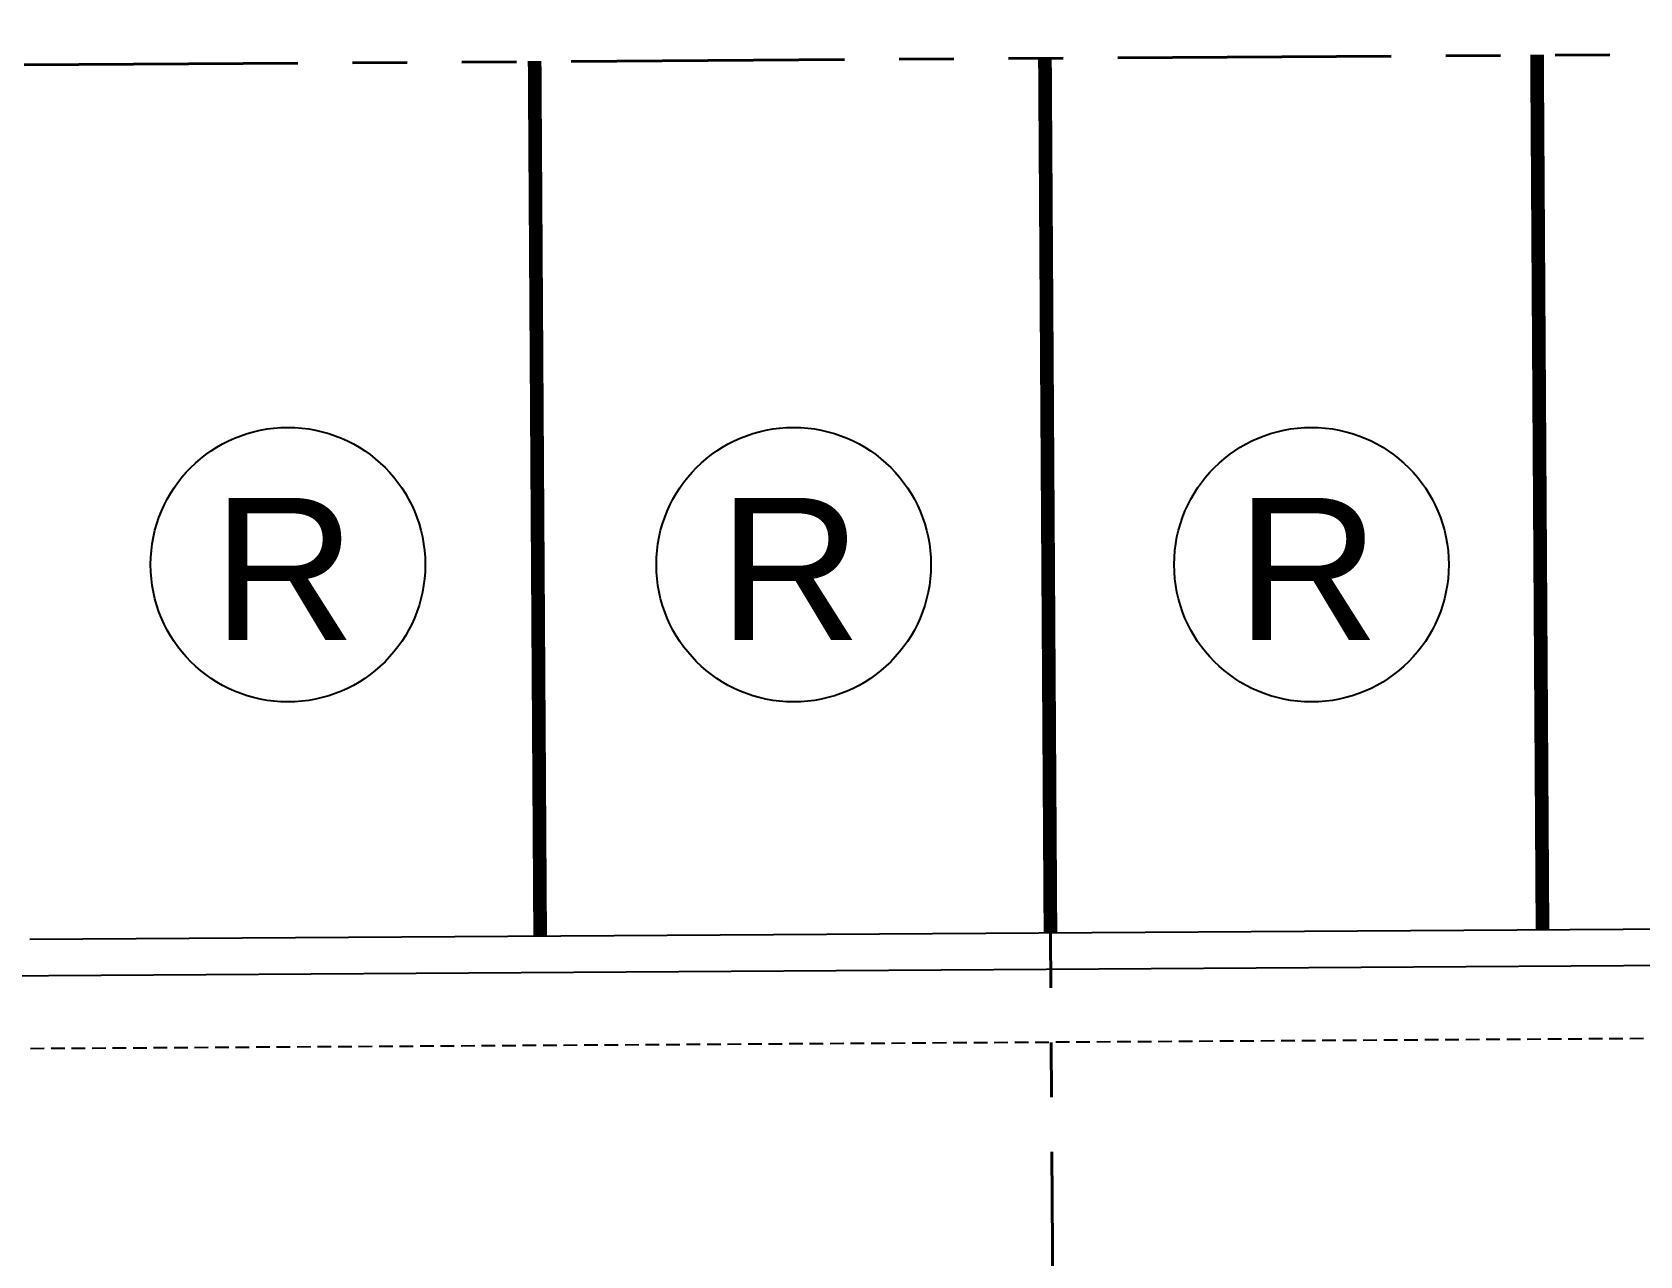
# Model space of a CAD drawing. Header units: feet. Extents: x 919634 to 928945, y 707022 to 708026.
# Drawn here: x 920465.06 to 920494.46, y 707257.96 to 707280.34 of the extents above; entities that cross this region are included whole.
import ezdxf
from ezdxf.enums import TextEntityAlignment as Align

# ---------------------------------------------------------------- set-up
doc = ezdxf.new("R2010")
doc.units = ezdxf.units.FT
doc.header["$LTSCALE"] = 20
doc.header["$MEASUREMENT"] = 0
doc.linetypes.add('Site Plan$0$HIDDEN2', pattern=[0.1875, 0.125, -0.0625])
doc.linetypes.add('Site Plan$0$PHANTOM2', pattern=[1.25, 0.625, -0.125, 0.125, -0.125, 0.125, -0.125])
for name, color, linetype in [('-u-site-xref', 7, 'Continuous'), ('Site Plan$0$-u-site-parking_overhang', 252, 'Site Plan$0$HIDDEN2'), ('Site Plan$0$SP-PARKING DESIGNATION', 254, 'Continuous')]:
    doc.layers.add(name, color=color, linetype=linetype)
for name, color, linetype, lineweight in [('Site Plan$0$SP-CURB', 3, 'Continuous', 25), ('Site Plan$0$SP-LOT LINES', 252, 'Site Plan$0$PHANTOM2', 40), ('Site Plan$0$SP-PARKING-STRIPE', 252, 'Continuous', 25)]:
    doc.layers.add(name, color=color, linetype=linetype, lineweight=lineweight)
doc.layers.get('-u-site-xref').off()
doc.styles.add('Site Plan$0$ARIAL', font='arial.ttf')

# ---------------------------------------------------------------- blocks, each defined once
blk = doc.blocks.new('Site Plan')
at = {"layer": 'Site Plan$0$-u-site-parking_overhang', "ltscale": 0.1}
blk.add_line((920465.027, 707261.75), (920501.693, 707261.98), dxfattribs=at)
at = {"layer": 'Site Plan$0$SP-CURB'}
for p, q in [((920465.014, 707263.75), (920501.68, 707263.98)), ((920464.349, 707263.08), (920502.354, 707263.317))]:
    blk.add_line(p, q, dxfattribs=at)
at = {"layer": 'Site Plan$0$SP-LOT LINES', "ltscale": 0.4, "extrusion": (-1.01273e-05, 0.001617, 0.999999)}
for p, q in [((920464.914, 707279.74, 0), (920560.246, 707280.337, 0)), ((920483.581, 707279.857, 0), (920484.144, 707189.859, 0.146))]:
    blk.add_line(p, q, dxfattribs=at)
at = {"layer": 'Site Plan$0$SP-PARKING DESIGNATION'}
for centre in [(920469.735, 707270.598), (920478.984, 707270.598), (920488.455, 707270.598)]:
    blk.add_circle(centre, 2.511, dxfattribs=at)
at = {"layer": 'Site Plan$0$SP-PARKING-STRIPE', "const_width": 0.25}
for points in [[(920474.348, 707263.809), (920474.247, 707279.809)], [(920483.681, 707263.867), (920483.58, 707279.867)], [(920492.58, 707279.924), (920492.68, 707263.924)], [(920492.68, 707263.924), (920492.58, 707279.923)]]:
    blk.add_lwpolyline(points, dxfattribs=at)
at = {"layer": 'Site Plan$0$SP-PARKING DESIGNATION', "style": 'Site Plan$0$ARIAL'}
for p in [(920469.667, 707269.219, 0), (920478.916, 707269.219, 0), (920488.387, 707269.219, 0)]:
    blk.add_text('R', height=2.6, dxfattribs=at).set_placement(p, align=Align.CENTER)

msp = doc.modelspace()

# ---------------------------------------------------------------- block references
at = {"layer": '-u-site-xref'}
msp.add_blockref('Site Plan', (0, 0), dxfattribs=at)

doc.saveas('drawing.dxf')
